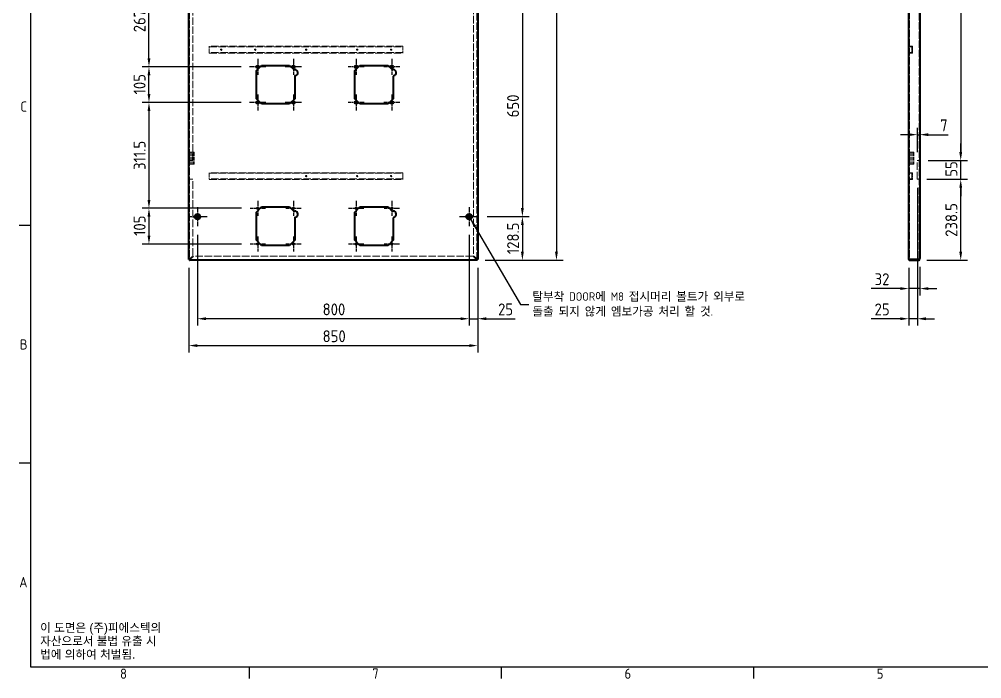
# Model space of a CAD drawing. Header units: millimetres. Extents: x 0 to 51860, y 0 to 5940.
# Drawn here: x 25674 to 28508, y 66 to 2007 of the extents above; entities that cross this region are included whole.
import ezdxf

# ---------------------------------------------------------------- set-up
doc = ezdxf.new("R2010")
doc.units = ezdxf.units.MM
doc.header["$LTSCALE"] = 10
doc.linetypes.add('CHAIN', pattern=[0.3543, 0.2362, -0.0295, 0.0591, -0.0295])
doc.linetypes.add('DASHED', pattern=[0.2067, 0.1654, -0.0413])
for name, color, linetype, lineweight in [('가려진 것(ISO)', 2, 'DASHED', 18), ('가시적인 것(ISO)', 3, 'Continuous', 40), ('경계(ISO)', 7, 'Continuous', 25), ('기호(ISO)', 5, 'Continuous', 25), ('중심 표식(ISO)', 1, 'Continuous', 25), ('치수(ISO)', 2, 'Continuous', 25)]:
    doc.layers.add(name, color=color, linetype=linetype, lineweight=lineweight)
doc.styles.add('문자 텍스트_PSTEK_POSCO', font='isocp.shx')
doc.styles.add('치수 텍스트_PSTEK_POSCO', font='isocp.shx')
doc.dimstyles.new('치수_PSTEK_POSCO', dxfattribs={"dimscale": 10, "dimtxt": 3.5, "dimasz": 2.5, "dimexe": 2, "dimexo": 2.5, "dimgap": 1, "dimtad": 1, "dimrnd": 1e-08, "dimdsep": 46, "dimtxsty": '치수 텍스트_PSTEK_POSCO', "dimcen": 0.09, "dimdle": 10, "dimclrd": 7, "dimclre": 7, "dimclrt": 2, "dimadec": 1, "dimazin": 2, "dimtfac": 1, "dimtmove": 0, "dimatfit": 3, "dimfxl": 0, "dimtolj": 1, "dimlwd": -1, "dimlwe": -1, "dimarcsym": 0})
doc.dimstyles.new('치수_PSTEK_POSCO$7', dxfattribs={"dimscale": 10, "dimtxt": 3.5, "dimasz": 2.5, "dimexe": 2, "dimexo": 2.5, "dimgap": 1, "dimtad": 1, "dimrnd": 1e-08, "dimdsep": 46, "dimtxsty": '치수 텍스트_PSTEK_POSCO', "dimcen": 0.09, "dimdle": 10, "dimclrd": 7, "dimclre": 7, "dimclrt": 2, "dimadec": 1, "dimazin": 2, "dimtfac": 1, "dimtmove": 0, "dimatfit": 3, "dimfxl": 0, "dimtolj": 1, "dimlwd": -1, "dimlwe": -1, "dimarcsym": 0})

# ---------------------------------------------------------------- blocks, each defined once
blk = doc.blocks.new('*D195')
at = {"layer": 'Defpoints', "color": 0}
for p in [(27021.3, 2844.3), (27021.3, 1297.3), (27255.6, 1297.3)]:
    blk.add_point(p, dxfattribs=at)
at = {"layer": '치수(ISO)', "color": 7}
for p, q in [((27046.3, 2844.3), (27275.6, 2844.3)), ((27255.6, 2819.3), (27255.6, 1322.3)), ((27046.3, 1297.3), (27275.6, 1297.3))]:
    blk.add_line(p, q, dxfattribs=at)
for points in [[(27251.5, 2819.3), (27259.8, 2819.3), (27255.6, 2844.3)], [(27251.5, 1322.3), (27259.8, 1322.3), (27255.6, 1297.3)]]:
    blk.add_solid(points, dxfattribs=at)
at = {"layer": '치수(ISO)', "color": 2, "insert": (27228.1, 2028.8), "char_height": 35, "attachment_point": 4, "rotation": 90, "style": '치수 텍스트_PSTEK_POSCO'}
blk.add_mtext('\\A1;1547', dxfattribs=at)
blk = doc.blocks.new('*D198')
at = {"layer": 'Defpoints', "color": 0}
for p in [(26056.2, 1866.8), (26352.5, 1866.8), (26352.5, 1761.8)]:
    blk.add_point(p, dxfattribs=at)
at = {"layer": '치수(ISO)', "color": 7}
for p, q in [((26327.5, 1866.8), (26036.2, 1866.8)), ((26056.2, 1786.8), (26056.2, 1841.8)), ((26327.5, 1761.8), (26036.2, 1761.8))]:
    blk.add_line(p, q, dxfattribs=at)
for points in [[(26052, 1841.8), (26060.4, 1841.8), (26056.2, 1866.8)], [(26052, 1786.8), (26060.4, 1786.8), (26056.2, 1761.8)]]:
    blk.add_solid(points, dxfattribs=at)
at = {"layer": '치수(ISO)', "color": 2, "insert": (26028.7, 1785.4), "char_height": 35, "attachment_point": 4, "rotation": 90, "style": '치수 텍스트_PSTEK_POSCO'}
blk.add_mtext('\\A1;105', dxfattribs=at)
blk = doc.blocks.new('*D203')
at = {"layer": 'Defpoints', "color": 0}
for p in [(26056.2, 2133.8), (26352.5, 2133.8), (26352.5, 1866.8)]:
    blk.add_point(p, dxfattribs=at)
at = {"layer": '치수(ISO)', "color": 7}
for p, q in [((26327.5, 2133.8), (26036.2, 2133.8)), ((26056.2, 1891.8), (26056.2, 2108.8)), ((26327.5, 1866.8), (26036.2, 1866.8))]:
    blk.add_line(p, q, dxfattribs=at)
for points in [[(26052, 2108.8), (26060.4, 2108.8), (26056.2, 2133.8)], [(26052, 1891.8), (26060.4, 1891.8), (26056.2, 1866.8)]]:
    blk.add_solid(points, dxfattribs=at)
at = {"layer": '치수(ISO)', "color": 2, "insert": (26028.7, 1968.4), "char_height": 35, "attachment_point": 4, "rotation": 90, "style": '치수 텍스트_PSTEK_POSCO'}
blk.add_mtext('\\A1;267', dxfattribs=at)
blk = doc.blocks.new('*D207')
at = {"layer": 'Defpoints', "color": 0}
for p in [(26173.8, 1299.8), (27023.8, 1299.8), (27023.8, 1046.3)]:
    blk.add_point(p, dxfattribs=at)
at = {"layer": '치수(ISO)', "color": 7}
for p, q in [((26173.8, 1274.8), (26173.8, 1026.3)), ((27023.8, 1274.8), (27023.8, 1026.3)), ((26198.8, 1046.3), (26998.8, 1046.3))]:
    blk.add_line(p, q, dxfattribs=at)
for points in [[(26198.8, 1050.5), (26198.8, 1042.1), (26173.8, 1046.3)], [(26998.8, 1050.5), (26998.8, 1042.1), (27023.8, 1046.3)]]:
    blk.add_solid(points, dxfattribs=at)
at = {"layer": '치수(ISO)', "color": 2, "insert": (26567.3, 1073.8), "char_height": 35, "attachment_point": 4, "style": '치수 텍스트_PSTEK_POSCO'}
blk.add_mtext('\\A1;850', dxfattribs=at)
blk = doc.blocks.new('*D211')
at = {"layer": 'Defpoints', "color": 0}
for p in [(28293, 1299.8), (28325, 1302.7), (28325, 1214.1)]:
    blk.add_point(p, dxfattribs=at)
at = {"layer": '치수(ISO)', "color": 7}
for p, q in [((28325, 1277.7), (28325, 1194.1)), ((28293, 1274.8), (28293, 1194.1)), ((28268, 1214.1), (28182.3, 1214.1)), ((28325, 1214.1), (28293, 1214.1)), ((28350, 1214.1), (28375, 1214.1))]:
    blk.add_line(p, q, dxfattribs=at)
for points in [[(28268, 1218.2), (28268, 1209.9), (28293, 1214.1)], [(28350, 1218.2), (28350, 1209.9), (28325, 1214.1)]]:
    blk.add_solid(points, dxfattribs=at)
at = {"layer": '치수(ISO)', "color": 2, "insert": (28192.3, 1241.6), "char_height": 35, "attachment_point": 4, "style": '치수 텍스트_PSTEK_POSCO'}
blk.add_mtext('\\A1;32', dxfattribs=at)
blk = doc.blocks.new('*D212')
at = {"layer": 'Defpoints', "color": 0}
for p in [(28318, 1535.8), (28293, 1299.8), (28318, 1125.3)]:
    blk.add_point(p, dxfattribs=at)
at = {"layer": '치수(ISO)', "color": 7}
for p, q in [((28318, 1510.8), (28318, 1105.3)), ((28293, 1274.8), (28293, 1105.3)), ((28268, 1125.3), (28182.1, 1125.3)), ((28318, 1125.3), (28293, 1125.3)), ((28343, 1125.3), (28368, 1125.3))]:
    blk.add_line(p, q, dxfattribs=at)
for points in [[(28268, 1129.5), (28268, 1121.1), (28293, 1125.3)], [(28343, 1129.5), (28343, 1121.1), (28318, 1125.3)]]:
    blk.add_solid(points, dxfattribs=at)
at = {"layer": '치수(ISO)', "color": 2, "insert": (28192.1, 1152.8), "char_height": 35, "attachment_point": 4, "style": '치수 텍스트_PSTEK_POSCO'}
blk.add_mtext('\\A1;25', dxfattribs=at)
blk = doc.blocks.new('*D213')
at = {"layer": 'Defpoints', "color": 0}
for p in [(28325, 1535.8), (28445.7, 1535.8), (28321, 1297.3)]:
    blk.add_point(p, dxfattribs=at)
at = {"layer": '치수(ISO)', "color": 7}
for p, q in [((28350, 1535.8), (28465.7, 1535.8)), ((28445.7, 1322.3), (28445.7, 1510.8)), ((28346, 1297.3), (28465.7, 1297.3))]:
    blk.add_line(p, q, dxfattribs=at)
for points in [[(28441.5, 1510.8), (28449.8, 1510.8), (28445.7, 1535.8)], [(28441.5, 1322.3), (28449.8, 1322.3), (28445.7, 1297.3)]]:
    blk.add_solid(points, dxfattribs=at)
at = {"layer": '치수(ISO)', "color": 2, "insert": (28418.1, 1366.3), "char_height": 35, "attachment_point": 4, "rotation": 90, "style": '치수 텍스트_PSTEK_POSCO'}
blk.add_mtext('\\A1;238.5', dxfattribs=at)
blk = doc.blocks.new('*D236')
at = {"layer": 'Defpoints', "color": 0}
for p in [(28325, 1590.8), (28445.7, 1590.8), (28321, 1535.8)]:
    blk.add_point(p, dxfattribs=at)
at = {"layer": '치수(ISO)', "color": 7}
for p, q in [((28445.7, 1615.8), (28445.7, 1640.8)), ((28350, 1590.8), (28465.7, 1590.8)), ((28445.7, 1535.8), (28445.7, 1590.8)), ((28346, 1535.8), (28465.7, 1535.8)), ((28445.7, 1510.8), (28445.7, 1485.8))]:
    blk.add_line(p, q, dxfattribs=at)
for points in [[(28441.5, 1615.8), (28449.8, 1615.8), (28445.7, 1590.8)], [(28441.5, 1510.8), (28449.8, 1510.8), (28445.7, 1535.8)]]:
    blk.add_solid(points, dxfattribs=at)
at = {"layer": '치수(ISO)', "color": 2, "insert": (28418.2, 1543.3), "char_height": 35, "attachment_point": 4, "rotation": 90, "style": '치수 텍스트_PSTEK_POSCO'}
blk.add_mtext('\\A1;55', dxfattribs=at)
blk = doc.blocks.new('*D241')
at = {"layer": 'Defpoints', "color": 0}
for p in [(26352.5, 1761.8), (26056.2, 1450.3), (26353.8, 1450.3)]:
    blk.add_point(p, dxfattribs=at)
at = {"layer": '치수(ISO)', "color": 7}
for p, q in [((26327.5, 1761.8), (26036.2, 1761.8)), ((26056.2, 1736.8), (26056.2, 1475.3)), ((26328.8, 1450.3), (26036.2, 1450.3))]:
    blk.add_line(p, q, dxfattribs=at)
for points in [[(26052, 1736.8), (26060.4, 1736.8), (26056.2, 1761.8)], [(26052, 1475.3), (26060.4, 1475.3), (26056.2, 1450.3)]]:
    blk.add_solid(points, dxfattribs=at)
at = {"layer": '치수(ISO)', "color": 2, "insert": (26028.7, 1563.3), "char_height": 35, "attachment_point": 4, "rotation": 90, "style": '치수 텍스트_PSTEK_POSCO'}
blk.add_mtext('\\A1;311.5', dxfattribs=at)
blk = doc.blocks.new('*D242')
at = {"layer": 'Defpoints', "color": 0}
for p in [(26353.8, 1450.3), (26056.2, 1345.3), (26353.8, 1345.3)]:
    blk.add_point(p, dxfattribs=at)
at = {"layer": '치수(ISO)', "color": 7}
for p, q in [((26328.8, 1450.3), (26036.2, 1450.3)), ((26056.2, 1425.3), (26056.2, 1370.3)), ((26328.8, 1345.3), (26036.2, 1345.3))]:
    blk.add_line(p, q, dxfattribs=at)
for points in [[(26052, 1425.3), (26060.4, 1425.3), (26056.2, 1450.3)], [(26052, 1370.3), (26060.4, 1370.3), (26056.2, 1345.3)]]:
    blk.add_solid(points, dxfattribs=at)
at = {"layer": '치수(ISO)', "color": 2, "insert": (26028.7, 1369), "char_height": 35, "attachment_point": 4, "rotation": 90, "style": '치수 텍스트_PSTEK_POSCO'}
blk.add_mtext('\\A1;105', dxfattribs=at)
blk = doc.blocks.new('*D246')
at = {"layer": 'Defpoints', "color": 0}
for p in [(27027, 2075.8), (27027, 1425.8), (27155.4, 1425.8)]:
    blk.add_point(p, dxfattribs=at)
at = {"layer": '치수(ISO)', "color": 7}
for p, q in [((27052, 2075.8), (27175.4, 2075.8)), ((27155.4, 2050.8), (27155.4, 1450.8)), ((27052, 1425.8), (27175.4, 1425.8))]:
    blk.add_line(p, q, dxfattribs=at)
for points in [[(27151.3, 2050.8), (27159.6, 2050.8), (27155.4, 2075.8)], [(27151.3, 1450.8), (27159.6, 1450.8), (27155.4, 1425.8)]]:
    blk.add_solid(points, dxfattribs=at)
at = {"layer": '치수(ISO)', "color": 2, "insert": (27127.9, 1718.2), "char_height": 35, "attachment_point": 4, "rotation": 90, "style": '치수 텍스트_PSTEK_POSCO'}
blk.add_mtext('\\A1;650', dxfattribs=at)
blk = doc.blocks.new('*D247')
at = {"layer": 'Defpoints', "color": 0}
for p in [(27027, 1425.8), (27021.3, 1297.3), (27155.4, 1297.3)]:
    blk.add_point(p, dxfattribs=at)
at = {"layer": '치수(ISO)', "color": 7}
for p, q in [((27052, 1425.8), (27175.4, 1425.8)), ((27155.4, 1400.8), (27155.4, 1322.3)), ((27046.3, 1297.3), (27175.4, 1297.3))]:
    blk.add_line(p, q, dxfattribs=at)
for points in [[(27151.3, 1400.8), (27159.6, 1400.8), (27155.4, 1425.8)], [(27151.3, 1322.3), (27159.6, 1322.3), (27155.4, 1297.3)]]:
    blk.add_solid(points, dxfattribs=at)
at = {"layer": '치수(ISO)', "color": 2, "insert": (27127.9, 1315.3), "char_height": 35, "attachment_point": 4, "rotation": 90, "style": '치수 텍스트_PSTEK_POSCO'}
blk.add_mtext('\\A1;128.5', dxfattribs=at)
blk = doc.blocks.new('*D248')
at = {"layer": 'Defpoints', "color": 0}
for p in [(26198.8, 1397.5), (26998.8, 1397.5), (26198.8, 1125.4)]:
    blk.add_point(p, dxfattribs=at)
at = {"layer": '치수(ISO)', "color": 7}
for p, q in [((26198.8, 1372.5), (26198.8, 1105.4)), ((26998.8, 1372.5), (26998.8, 1105.4)), ((26973.8, 1125.4), (26223.8, 1125.4))]:
    blk.add_line(p, q, dxfattribs=at)
for points in [[(26223.8, 1129.5), (26223.8, 1121.2), (26198.8, 1125.4)], [(26973.8, 1129.5), (26973.8, 1121.2), (26998.8, 1125.4)]]:
    blk.add_solid(points, dxfattribs=at)
at = {"layer": '치수(ISO)', "color": 2, "insert": (26567.3, 1152.9), "char_height": 35, "attachment_point": 4, "style": '치수 텍스트_PSTEK_POSCO'}
blk.add_mtext('\\A1;800', dxfattribs=at)
blk = doc.blocks.new('*D249')
at = {"layer": 'Defpoints', "color": 0}
for p in [(26998.8, 1397.5), (27023.8, 1299.8), (26998.8, 1125.4)]:
    blk.add_point(p, dxfattribs=at)
at = {"layer": '치수(ISO)', "color": 7}
for p, q in [((26998.8, 1372.5), (26998.8, 1105.4)), ((27023.8, 1274.8), (27023.8, 1105.4)), ((26973.8, 1125.4), (26948.8, 1125.4)), ((26998.8, 1125.4), (27023.8, 1125.4)), ((27048.8, 1125.4), (27134.6, 1125.4))]:
    blk.add_line(p, q, dxfattribs=at)
for points in [[(26973.8, 1129.5), (26973.8, 1121.2), (26998.8, 1125.4)], [(27048.8, 1129.5), (27048.8, 1121.2), (27023.8, 1125.4)]]:
    blk.add_solid(points, dxfattribs=at)
at = {"layer": '치수(ISO)', "color": 2, "insert": (27083.8, 1152.9), "char_height": 35, "attachment_point": 4, "style": '치수 텍스트_PSTEK_POSCO'}
blk.add_mtext('\\A1;25', dxfattribs=at)
blk = doc.blocks.new('*D251')
at = {"layer": 'Defpoints', "color": 0}
for p in [(28325, 2550.8), (28325, 1590.8), (28445.7, 1590.8)]:
    blk.add_point(p, dxfattribs=at)
at = {"layer": '치수(ISO)', "color": 7}
for p, q in [((28350, 2550.8), (28465.7, 2550.8)), ((28445.7, 2525.8), (28445.7, 1615.8)), ((28350, 1590.8), (28465.7, 1590.8))]:
    blk.add_line(p, q, dxfattribs=at)
for points in [[(28441.5, 2525.8), (28449.8, 2525.8), (28445.7, 2550.8)], [(28441.5, 1615.8), (28449.8, 1615.8), (28445.7, 1590.8)]]:
    blk.add_solid(points, dxfattribs=at)
at = {"layer": '치수(ISO)', "color": 2, "insert": (28418.2, 2038.5), "char_height": 35, "attachment_point": 4, "rotation": 90, "style": '치수 텍스트_PSTEK_POSCO'}
blk.add_mtext('\\A1;960', dxfattribs=at)
blk = doc.blocks.new('*D252')
at = {"layer": 'Defpoints', "color": 0}
for p in [(28325, 1667.1), (28325, 1667.1), (28318, 1590.8)]:
    blk.add_point(p, dxfattribs=at)
at = {"layer": '치수(ISO)', "color": 7}
for p, q in [((28318, 1615.8), (28318, 1687.1)), ((28293, 1667.1), (28268, 1667.1)), ((28318, 1667.1), (28325, 1667.1)), ((28350, 1667.1), (28409, 1667.1))]:
    blk.add_line(p, q, dxfattribs=at)
for points in [[(28293, 1671.3), (28293, 1663), (28318, 1667.1)], [(28350, 1671.3), (28350, 1663), (28325, 1667.1)]]:
    blk.add_solid(points, dxfattribs=at)
at = {"layer": '치수(ISO)', "color": 2, "insert": (28385, 1694.6), "char_height": 35, "attachment_point": 4, "style": '치수 텍스트_PSTEK_POSCO'}
blk.add_mtext('\\A1;7', dxfattribs=at)

msp = doc.modelspace()

# ---------------------------------------------------------------- linework, layer by layer
at = {"layer": '가려진 것(ISO)', "ltscale": 13.087873}
for p, q in [((26175.7882, 2841.7516), (26175.7882, 1299.7516)), ((27021.7882, 1299.7516), (27021.7882, 2841.7516)), ((28294.9507, 2841.7516), (28294.9507, 1299.7516))]:
    msp.add_line(p, q, dxfattribs=at)
at = {"layer": '가려진 것(ISO)', "ltscale": 13.038403}
msp.add_line((28322.9507, 1302.6658), (28322.9507, 2838.8374), dxfattribs=at)
at = {"layer": '가려진 것(ISO)', "ltscale": 13.133005}
msp.add_line((27011.7882, 2830.8374), (27011.7882, 1310.6658), dxfattribs=at)
at = {"layer": '가려진 것(ISO)', "ltscale": 12.901145}
msp.add_line((26185.7882, 1590.7516), (26185.7882, 2550.7516), dxfattribs=at)
at = {"layer": '가려진 것(ISO)', "ltscale": 13.131522}
for p, q in [((26803.7882, 1927.2516), (26233.7882, 1927.2516)), ((26233.7882, 1925.6516), (26803.7882, 1925.6516)), ((26803.7882, 1908.8516), (26233.7882, 1908.8516)), ((26233.7882, 1907.2516), (26803.7882, 1907.2516)), ((26803.7882, 1555.2516), (26233.7882, 1555.2516)), ((26233.7882, 1553.6516), (26803.7882, 1553.6516)), ((26803.7882, 1536.8516), (26233.7882, 1536.8516)), ((26233.7882, 1535.2516), (26803.7882, 1535.2516))]:
    msp.add_line(p, q, dxfattribs=at)
at = {"layer": '가려진 것(ISO)', "ltscale": 0.304651}
for p, q in [((26233.7882, 1927.2516), (26233.7882, 1925.6516)), ((26803.7882, 1925.6516), (26803.7882, 1927.2516)), ((26233.7882, 1908.8516), (26233.7882, 1907.2516)), ((26803.7882, 1907.2516), (26803.7882, 1908.8516)), ((28303.5507, 1919.2516), (28301.9507, 1919.2516)), ((28301.9507, 1918.8726), (28303.5507, 1918.8726)), ((28301.9507, 1915.6306), (28303.5507, 1915.6306)), ((28301.9507, 1915.2516), (28303.5507, 1915.2516)), ((26233.7882, 1555.2516), (26233.7882, 1553.6516)), ((26233.7882, 1536.8516), (26233.7882, 1535.2516)), ((26803.7882, 1553.6516), (26803.7882, 1555.2516)), ((26803.7882, 1535.2516), (26803.7882, 1536.8516)), ((28303.5507, 1547.2516), (28301.9507, 1547.2516)), ((28301.9507, 1546.8726), (28303.5507, 1546.8726)), ((28301.9507, 1543.6306), (28303.5507, 1543.6306)), ((28301.9507, 1543.2516), (28303.5507, 1543.2516))]:
    msp.add_line(p, q, dxfattribs=at)
at = {"layer": '가려진 것(ISO)', "ltscale": 1.637939}
for p, q in [((28294.9507, 1927.2516), (28303.5507, 1927.2516)), ((28294.9507, 1907.2516), (28303.5507, 1907.2516)), ((28294.9507, 1555.2516), (28303.5507, 1555.2516)), ((28294.9507, 1535.2516), (28303.5507, 1535.2516))]:
    msp.add_line(p, q, dxfattribs=at)
at = {"layer": '가려진 것(ISO)', "ltscale": 3.809293}
for p, q in [((28303.5507, 1927.2516), (28303.5507, 1907.2516)), ((28303.5507, 1555.2516), (28303.5507, 1535.2516))]:
    msp.add_line(p, q, dxfattribs=at)
at = {"layer": '가려진 것(ISO)', "ltscale": 3.19979}
for p, q in [((26233.7882, 1925.6516), (26233.7882, 1908.8516)), ((26803.7882, 1908.8516), (26803.7882, 1925.6516)), ((28301.9507, 1908.8516), (28301.9507, 1925.6516)), ((26233.7882, 1553.6516), (26233.7882, 1536.8516)), ((26803.7882, 1536.8516), (26803.7882, 1553.6516)), ((28301.9507, 1536.8516), (28301.9507, 1553.6516))]:
    msp.add_line(p, q, dxfattribs=at)
at = {"layer": '가려진 것(ISO)', "ltscale": 1.333188}
for p, q in [((28294.9507, 1925.6516), (28301.9507, 1925.6516)), ((28294.9507, 1908.8516), (28301.9507, 1908.8516)), ((28294.9507, 1553.6516), (28301.9507, 1553.6516)), ((28294.9507, 1536.8516), (28301.9507, 1536.8516))]:
    msp.add_line(p, q, dxfattribs=at)
at = {"layer": '가려진 것(ISO)', "ltscale": 0.380839}
for p, q in [((28292.9507, 1870.7516), (28294.9507, 1870.7516)), ((28292.9507, 1870.5016), (28294.9507, 1870.5016)), ((28292.9507, 1863.0016), (28294.9507, 1863.0016)), ((28292.9507, 1858.7516), (28294.9507, 1858.7516)), ((28292.9507, 1855.7516), (28294.9507, 1855.7516)), ((28292.9507, 1772.7516), (28294.9507, 1772.7516)), ((28292.9507, 1765.5016), (28294.9507, 1765.5016)), ((28292.9507, 1758.0016), (28294.9507, 1758.0016)), ((28292.9507, 1757.7516), (28294.9507, 1757.7516)), ((26175.7882, 1590.7516), (26173.7882, 1590.7516)), ((28322.9507, 1590.7516), (28324.9507, 1590.7516)), ((26173.7882, 1535.7516), (26175.7882, 1535.7516)), ((28324.9507, 1535.7516), (28322.9507, 1535.7516)), ((28292.9507, 1454.2516), (28294.9507, 1454.2516)), ((28292.9507, 1452.7516), (28294.9507, 1452.7516)), ((28292.9507, 1447.7516), (28294.9507, 1447.7516)), ((28292.9507, 1442.2516), (28294.9507, 1442.2516)), ((28292.9507, 1439.2516), (28294.9507, 1439.2516)), ((28292.9507, 1356.2516), (28294.9507, 1356.2516)), ((28292.9507, 1347.7516), (28294.9507, 1347.7516)), ((28292.9507, 1342.7516), (28294.9507, 1342.7516)), ((28292.9507, 1341.2516), (28294.9507, 1341.2516)), ((28322.9507, 1310.6658), (28324.9507, 1310.6658)), ((28322.9507, 1309.2516), (28324.9507, 1309.2516)), ((28322.9507, 1301.2516), (28322.9507, 1302.6658))]:
    msp.add_line(p, q, dxfattribs=at)
at = {"layer": '가려진 것(ISO)', "ltscale": 1.944629}
for p, q in [((26175.7882, 1615.7516), (26182.2882, 1615.7516)), ((26182.2882, 1615.7516), (26188.7882, 1615.7516)), ((26175.7882, 1580.7516), (26182.2882, 1580.7516)), ((26182.2882, 1580.7516), (26188.7882, 1580.7516))]:
    msp.add_line(p, q, dxfattribs=at)
at = {"layer": '가려진 것(ISO)', "ltscale": 6.666338}
for p, q in [((26177.7882, 1615.7516), (26177.7882, 1580.7516)), ((26182.2882, 1615.7516), (26182.2882, 1580.7516)), ((26186.7882, 1615.7516), (26186.7882, 1580.7516)), ((26188.7882, 1615.7516), (26188.7882, 1580.7516)), ((28296.9507, 1615.7516), (28296.9507, 1580.7516)), ((28301.4507, 1615.7516), (28301.4507, 1580.7516)), ((28305.9507, 1615.7516), (28305.9507, 1580.7516)), ((28307.9507, 1615.7516), (28307.9507, 1580.7516))]:
    msp.add_line(p, q, dxfattribs=at)
at = {"layer": '가려진 것(ISO)', "ltscale": 3.889358}
for p, q in [((28294.9507, 1615.7516), (28307.9507, 1615.7516)), ((28294.9507, 1580.7516), (28307.9507, 1580.7516))]:
    msp.add_line(p, q, dxfattribs=at)
at = {"layer": '가려진 것(ISO)', "ltscale": 0.598278}
for p, q in [((26175.7882, 1590.7516), (26177.7882, 1590.7516)), ((28320.9507, 1590.7516), (28322.9507, 1590.7516)), ((26177.7882, 1535.7516), (26175.7882, 1535.7516)), ((28322.9507, 1535.7516), (28320.9507, 1535.7516))]:
    msp.add_line(p, q, dxfattribs=at)
at = {"layer": '가려진 것(ISO)', "ltscale": 1.523657}
for p, q in [((26177.7882, 1590.7516), (26185.7882, 1590.7516)), ((26185.7882, 1535.7516), (26177.7882, 1535.7516))]:
    msp.add_line(p, q, dxfattribs=at)
at = {"layer": '가려진 것(ISO)', "ltscale": 13.304306}
msp.add_line((28317.9507, 1535.7516), (28317.9507, 1590.7516), dxfattribs=at)
at = {"layer": '가려진 것(ISO)', "ltscale": 0.571309}
for p, q in [((28317.9507, 1590.7516), (28320.9507, 1590.7516)), ((28320.9507, 1535.7516), (28317.9507, 1535.7516))]:
    msp.add_line(p, q, dxfattribs=at)
at = {"layer": '가려진 것(ISO)', "ltscale": 13.611864}
msp.add_line((26185.7882, 1310.6658), (26185.7882, 1535.7516), dxfattribs=at)
at = {"layer": '가려진 것(ISO)', "ltscale": 0.53863}
for p, q in [((28294.9507, 1432.0016), (28292.9507, 1434.0016)), ((28294.9507, 1419.5016), (28292.9507, 1417.5016))]:
    msp.add_line(p, q, dxfattribs=at)
at = {"layer": '가려진 것(ISO)', "ltscale": 2.154818}
for p, q in [((26177.7882, 1302.6658), (26185.7882, 1310.6658)), ((26179.2024, 1301.2516), (26187.2024, 1309.2516)), ((27018.3739, 1301.2516), (27010.3739, 1309.2516)), ((27019.7882, 1302.6658), (27011.7882, 1310.6658))]:
    msp.add_line(p, q, dxfattribs=at)
at = {"layer": '가려진 것(ISO)', "ltscale": 13.274819}
msp.add_line((27010.3739, 1309.2516), (26187.2024, 1309.2516), dxfattribs=at)
at = {"layer": '가려진 것(ISO)', "ltscale": 13.187259}
msp.add_line((26176.2882, 1299.2516), (27021.2882, 1299.2516), dxfattribs=at)
at = {"layer": '가려진 것(ISO)', "ltscale": 0.024383}
for p, q in [((28322.9507, 1302.6658), (28323.0793, 1302.6658)), ((28322.9507, 1301.2516), (28323.0793, 1301.2516))]:
    msp.add_line(p, q, dxfattribs=at)
at = {"layer": '가려진 것(ISO)', "ltscale": 0.356356}
msp.add_line((28323.0793, 1302.6658), (28324.9507, 1302.6658), dxfattribs=at)
at = {"layer": '가려진 것(ISO)', "ltscale": 0.194292}
msp.add_line((28323.0793, 1301.2516), (28324.0999, 1301.2516), dxfattribs=at)
at = {"layer": '가려진 것(ISO)', "ltscale": 1.939842}
for centre in [(26268.7882, 1917.2516), (26368.7882, 1917.2516), (26518.7882, 1917.2516), (26668.7882, 1917.2516), (26768.7882, 1917.2516), (26518.7882, 1545.2516), (26668.7882, 1545.2516), (26768.7882, 1545.2516)]:
    msp.add_circle(centre, 1.621, dxfattribs=at)
at = {"layer": '가려진 것(ISO)', "ltscale": 1.795034}
for centre in [(26268.7882, 1917.2516), (26368.7882, 1917.2516), (26518.7882, 1917.2516), (26668.7882, 1917.2516), (26768.7882, 1917.2516), (26518.7882, 1545.2516), (26668.7882, 1545.2516), (26768.7882, 1545.2516)]:
    msp.add_arc(centre, 2, 280, 190, dxfattribs=at)
at = {"layer": '가려진 것(ISO)', "ltscale": 1.354637}
for points in [[(26173.7882, 1299.3223), (26173.7882, 1300.0248), (26174.49, 1300.7273), (26175.5938, 1301.4298), (26176.2411, 1301.8418), (26177.0139, 1302.2538), (26177.7882, 1302.6658)], [(26179.2024, 1301.2516), (26178.4999, 1299.9314), (26177.7974, 1298.6314), (26177.0949, 1297.9072), (26176.6829, 1297.4825), (26176.2709, 1297.2516), (26175.8589, 1297.2516)], [(27021.7175, 1297.2516), (27021.015, 1297.2516), (27020.3125, 1297.9534), (27019.61, 1299.0572), (27019.198, 1299.7045), (27018.786, 1300.4773), (27018.3739, 1301.2516)], [(27019.7882, 1302.6658), (27021.1083, 1301.9633), (27022.4083, 1301.2608), (27023.1325, 1300.5583), (27023.5573, 1300.1463), (27023.7882, 1299.7343), (27023.7882, 1299.3223)]]:
    msp.add_open_spline(points, degree=3, knots=[0, 0, 0, 0, 0.990116063, 0.990116063, 0.990116063, 1.570796327, 1.570796327, 1.570796327, 1.570796327], dxfattribs=at)
at = {"layer": '가려진 것(ISO)', "ltscale": 0.760927}
for points in [[(26175.8314, 1299.7516), (26175.9687, 1300.4439), (26176.4208, 1301.1362), (26177.0216, 1301.8285), (26177.2638, 1302.1076), (26177.5259, 1302.3867), (26177.7882, 1302.6658)], [(26176.2882, 1299.2949), (26176.9805, 1299.4321), (26177.6728, 1299.8842), (26178.3651, 1300.485), (26178.6442, 1300.7272), (26178.9233, 1300.9894), (26179.2024, 1301.2516)], [(27021.2882, 1299.2949), (27020.5958, 1299.4321), (27019.9035, 1299.8842), (27019.2112, 1300.485), (27018.9321, 1300.7272), (27018.653, 1300.9894), (27018.3739, 1301.2516)], [(27021.7449, 1299.7516), (27021.6076, 1300.4439), (27021.1556, 1301.1362), (27020.5547, 1301.8285), (27020.3125, 1302.1076), (27020.0504, 1302.3867), (27019.7882, 1302.6658)]]:
    msp.add_open_spline(points, degree=3, knots=[0.201682521, 0.201682521, 0.201682521, 0.201682521, 1.177453067, 1.177453067, 1.177453067, 1.570796327, 1.570796327, 1.570796327, 1.570796327], dxfattribs=at)
at = {"layer": '가려진 것(ISO)', "ltscale": 0.872975}
msp.add_open_spline([(28320.9507, 1299.3223), (28321.7357, 1300.1577), (28322.4971, 1300.9931), (28322.798, 1301.8285), (28322.8985, 1302.1076), (28322.9507, 1302.3867), (28322.9507, 1302.6658)], degree=3, knots=[0, 0, 0, 0, 1.177453067, 1.177453067, 1.177453067, 1.570796327, 1.570796327, 1.570796327, 1.570796327], dxfattribs=at)
at = {"layer": '가려진 것(ISO)', "ltscale": 0.279657}
msp.add_open_spline([(28322.7023, 1300.2883), (28322.738, 1300.3519), (28322.77, 1300.4175), (28322.798, 1300.485), (28322.8985, 1300.7272), (28322.9507, 1300.9894), (28322.9507, 1301.2516)], degree=3, knots=[1.0678056692, 1.0678056692, 1.0678056692, 1.0678056692, 1.1774530672, 1.1774530672, 1.1774530672, 1.5707963268, 1.5707963268, 1.5707963268, 1.5707963268], dxfattribs=at)
at = {"layer": '가시적인 것(ISO)'}
for p, q in [((26173.7882, 1299.7516), (26173.7882, 2841.7516)), ((27023.7882, 2841.7516), (27023.7882, 1299.7516)), ((28292.9507, 1299.7516), (28292.9507, 2841.7516)), ((28324.9507, 2838.8374), (28324.9507, 1302.6658)), ((26372.2882, 1855.7516), (26387.2882, 1870.7516)), ((26387.2882, 1870.7516), (26470.2882, 1870.7516)), ((26470.2882, 1870.7516), (26482.2882, 1858.7516)), ((26662.2882, 1855.7516), (26677.2882, 1870.7516)), ((26677.2882, 1870.7516), (26760.2882, 1870.7516)), ((26760.2882, 1870.7516), (26772.2882, 1858.7516)), ((26372.2882, 1772.7516), (26372.2882, 1855.7516)), ((26482.2882, 1858.7516), (26485.2882, 1858.7516)), ((26662.2882, 1772.7516), (26662.2882, 1855.7516)), ((26772.2882, 1858.7516), (26775.2882, 1858.7516)), ((26485.2882, 1838.9349), (26485.2882, 1772.7516)), ((26775.2882, 1838.9349), (26775.2882, 1772.7516)), ((26387.2882, 1757.7516), (26372.2882, 1772.7516)), ((26470.2882, 1757.7516), (26387.2882, 1757.7516)), ((26485.2882, 1772.7516), (26470.2882, 1757.7516)), ((26677.2882, 1757.7516), (26662.2882, 1772.7516)), ((26760.2882, 1757.7516), (26677.2882, 1757.7516)), ((26775.2882, 1772.7516), (26760.2882, 1757.7516)), ((26372.2882, 1439.2516), (26387.2882, 1454.2516)), ((26387.2882, 1454.2516), (26470.2882, 1454.2516)), ((26470.2882, 1454.2516), (26482.2882, 1442.2516)), ((26662.2882, 1439.2516), (26677.2882, 1454.2516)), ((26677.2882, 1454.2516), (26760.2882, 1454.2516)), ((26760.2882, 1454.2516), (26772.2882, 1442.2516)), ((26372.2882, 1356.2516), (26372.2882, 1439.2516)), ((26482.2882, 1442.2516), (26485.2882, 1442.2516)), ((26485.2882, 1422.4349), (26485.2882, 1356.2516)), ((26662.2882, 1356.2516), (26662.2882, 1439.2516)), ((26772.2882, 1442.2516), (26775.2882, 1442.2516)), ((26775.2882, 1422.4349), (26775.2882, 1356.2516)), ((26387.2882, 1341.2516), (26372.2882, 1356.2516)), ((26470.2882, 1341.2516), (26387.2882, 1341.2516)), ((26485.2882, 1356.2516), (26470.2882, 1341.2516)), ((26677.2882, 1341.2516), (26662.2882, 1356.2516)), ((26760.2882, 1341.2516), (26677.2882, 1341.2516)), ((26775.2882, 1356.2516), (26760.2882, 1341.2516)), ((26173.7882, 1299.7516), (26173.7882, 1299.3223)), ((26173.7882, 1299.7516), (26176.2882, 1299.7516)), ((26175.7882, 1299.3223), (26173.7882, 1299.3223)), ((26175.7882, 1299.7516), (26175.7882, 1299.3223)), ((26176.2882, 1299.2516), (26175.8589, 1299.2516)), ((26175.8589, 1299.2516), (26175.8589, 1297.2516)), ((26175.8589, 1297.2516), (26176.2882, 1297.2516)), ((26176.2882, 1299.7516), (26176.2882, 1297.2516)), ((27021.2882, 1297.2516), (26176.2882, 1297.2516)), ((27021.2882, 1299.7516), (27023.7882, 1299.7516)), ((27021.2882, 1297.2516), (27021.2882, 1299.7516)), ((27021.2882, 1299.2516), (27021.7175, 1299.2516)), ((27021.2882, 1297.2516), (27021.7175, 1297.2516)), ((27021.7175, 1299.2516), (27021.7175, 1297.2516)), ((27021.7882, 1299.7516), (27021.7882, 1299.3223)), ((27021.7882, 1299.3223), (27023.7882, 1299.3223)), ((27023.7882, 1299.3223), (27023.7882, 1299.7516)), ((28292.9507, 1299.7516), (28295.4507, 1299.7516)), ((28295.4507, 1299.3223), (28295.4507, 1299.7516)), ((28320.9507, 1299.3223), (28295.4507, 1299.3223)), ((28295.4507, 1299.2516), (28320.9507, 1299.2516)), ((28295.4507, 1299.2516), (28295.4507, 1297.2516)), ((28295.4507, 1297.2516), (28320.9507, 1297.2516)), ((28320.9507, 1297.2516), (28320.9507, 1299.2516)), ((28324.0999, 1301.2516), (28324.9507, 1301.2516)), ((28324.9507, 1301.2516), (28324.9507, 1302.6658))]:
    msp.add_line(p, q, dxfattribs=at)
for centre, radius in [((26376.2882, 1866.7516), 3.75), ((26481.2882, 1866.7516), 3.75), ((26666.2882, 1866.7516), 3.75), ((26771.2882, 1866.7516), 3.75), ((26376.2882, 1761.7516), 3.75), ((26481.2882, 1761.7516), 3.75), ((26666.2882, 1761.7516), 3.75), ((26771.2882, 1761.7516), 3.75), ((26376.2882, 1450.2516), 2.5), ((26481.2882, 1450.2516), 2.5), ((26666.2882, 1450.2516), 2.5), ((26771.2882, 1450.2516), 2.5), ((26198.7882, 1425.7516), 8.25), ((26198.7882, 1425.7516), 6.25), ((26998.7882, 1425.7516), 8.25), ((26998.7882, 1425.7516), 6.25), ((26376.2882, 1345.2516), 2.5), ((26481.2882, 1345.2516), 2.5), ((26666.2882, 1345.2516), 2.5), ((26771.2882, 1345.2516), 2.5)]:
    msp.add_circle(centre, radius, dxfattribs=at)
for centre, radius, start, end in [((26485.2882, 1849.7516), 9, 280.4756817, 90), ((26775.2882, 1849.7516), 9, 280.4756817, 90), ((26487.2882, 1838.9349), 2, 100.4756817, 180), ((26777.2882, 1838.9349), 2, 100.4756817, 180), ((26485.2882, 1433.2516), 9, 280.4756817, 90), ((26487.2882, 1422.4349), 2, 100.4756817, 180), ((26775.2882, 1433.2516), 9, 280.4756817, 90), ((26777.2882, 1422.4349), 2, 100.4756817, 180), ((28295.4507, 1299.7516), 2.5, 180, 270), ((28295.4507, 1299.7516), 0.5, 180, 270)]:
    msp.add_arc(centre, radius, start, end, dxfattribs=at)
for points in [[(26175.7882, 1299.3223), (26175.7882, 1299.4654), (26175.8031, 1299.6085), (26175.8314, 1299.7516)], [(26175.8589, 1299.2516), (26176.002, 1299.2516), (26176.1451, 1299.2665), (26176.2882, 1299.2949)], [(27021.7175, 1299.2516), (27021.5744, 1299.2516), (27021.4313, 1299.2665), (27021.2882, 1299.2949)], [(27021.7882, 1299.3223), (27021.7882, 1299.4654), (27021.7732, 1299.6085), (27021.7449, 1299.7516)], [(28320.9507, 1299.2516), (28321.6626, 1299.2516), (28322.3551, 1299.6697), (28322.7023, 1300.2883)]]:
    msp.add_open_spline(points, degree=3, dxfattribs=at)
for points in [[(28324.9507, 1302.6658), (28324.9507, 1301.9633), (28324.2489, 1301.2608), (28323.1451, 1300.5583), (28322.4978, 1300.1463), (28321.725, 1299.7343), (28320.9507, 1299.3223)], [(28320.9507, 1297.2516), (28322.2709, 1297.2516), (28323.5708, 1297.9534), (28324.2951, 1299.0572), (28324.7198, 1299.7045), (28324.9507, 1300.4773), (28324.9507, 1301.2516)]]:
    msp.add_open_spline(points, degree=3, knots=[0, 0, 0, 0, 0.990116063, 0.990116063, 0.990116063, 1.570796327, 1.570796327, 1.570796327, 1.570796327], dxfattribs=at)
at = {"layer": '경계(ISO)'}
for p, q in [((25708.3637, 1400), (25674.3637, 1400)), ((25708.3637, 700), (25674.3637, 700)), ((26350.8637, 100), (26350.8637, 66)), ((27093.3637, 100), (27093.3637, 66)), ((27835.8637, 100), (27835.8637, 66))]:
    msp.add_line(p, q, dxfattribs=at)
at = {"layer": '경계(ISO)', "flags": 128}
msp.add_lwpolyline([(25708.3637, 100), (25708.3637, 4100), (31448.3639, 4100), (31448.3639, 100), (25708.3637, 100)], dxfattribs=at)
at = {"layer": '중심 표식(ISO)', "linetype": 'CHAIN', "ltscale": 5.278135}
for p, q in [((26376.2882, 1890.5016), (26376.2882, 1843.0016)), ((26481.2882, 1890.5016), (26481.2882, 1843.0016)), ((26666.2882, 1890.5016), (26666.2882, 1843.0016)), ((26771.2882, 1890.5016), (26771.2882, 1843.0016)), ((26400.0382, 1866.7516), (26352.5382, 1866.7516)), ((26505.0382, 1866.7516), (26457.5382, 1866.7516)), ((26690.0382, 1866.7516), (26642.5382, 1866.7516)), ((26795.0382, 1866.7516), (26747.5382, 1866.7516)), ((26376.2882, 1785.5016), (26376.2882, 1738.0016)), ((26481.2882, 1785.5016), (26481.2882, 1738.0016)), ((26666.2882, 1785.5016), (26666.2882, 1738.0016)), ((26771.2882, 1785.5016), (26771.2882, 1738.0016)), ((26400.0382, 1761.7516), (26352.5382, 1761.7516)), ((26505.0382, 1761.7516), (26457.5382, 1761.7516)), ((26690.0382, 1761.7516), (26642.5382, 1761.7516)), ((26795.0382, 1761.7516), (26747.5382, 1761.7516))]:
    msp.add_line(p, q, dxfattribs=at)
at = {"layer": '중심 표식(ISO)', "linetype": 'CHAIN', "ltscale": 6.278222}
for p, q in [((26198.7882, 1454.0016), (26198.7882, 1397.5016)), ((26998.7882, 1454.0016), (26998.7882, 1397.5016)), ((26227.0382, 1425.7516), (26170.5382, 1425.7516)), ((27027.0382, 1425.7516), (26970.5382, 1425.7516))]:
    msp.add_line(p, q, dxfattribs=at)
at = {"layer": '중심 표식(ISO)', "linetype": 'CHAIN', "ltscale": 5.000333}
for p, q in [((26398.7882, 1450.2516), (26353.7882, 1450.2516)), ((26376.2882, 1472.7516), (26376.2882, 1427.7516)), ((26503.7882, 1450.2516), (26458.7882, 1450.2516)), ((26481.2882, 1472.7516), (26481.2882, 1427.7516)), ((26688.7882, 1450.2516), (26643.7882, 1450.2516)), ((26666.2882, 1472.7516), (26666.2882, 1427.7516)), ((26793.7882, 1450.2516), (26748.7882, 1450.2516)), ((26771.2882, 1472.7516), (26771.2882, 1427.7516)), ((26376.2882, 1367.7516), (26376.2882, 1322.7516)), ((26481.2882, 1367.7516), (26481.2882, 1322.7516)), ((26666.2882, 1367.7516), (26666.2882, 1322.7516)), ((26771.2882, 1367.7516), (26771.2882, 1322.7516)), ((26398.7882, 1345.2516), (26353.7882, 1345.2516)), ((26503.7882, 1345.2516), (26458.7882, 1345.2516)), ((26688.7882, 1345.2516), (26643.7882, 1345.2516)), ((26793.7882, 1345.2516), (26748.7882, 1345.2516))]:
    msp.add_line(p, q, dxfattribs=at)

# ---------------------------------------------------------------- texts
at = {"layer": '경계(ISO)', "color": 2, "char_height": 30, "attachment_point": 7, "style": '문자 텍스트_PSTEK_POSCO'}
for s, insert in [('C', (25677.6891, 1734.7139)), ('B', (25676.0264, 1034.7139)), ('A', (25674.3637, 334.9285)), ('8', (25971.0591, 65.7139)), ('7', (26713.5591, 65.9285)), ('6', (27456.0591, 65.7139)), ('5', (28198.5591, 65.7139))]:
    msp.add_mtext(s, dxfattribs=dict(at, insert=insert))
at = {"layer": '기호(ISO)', "color": 2, "char_height": 25, "attachment_point": 4}
for s, insert, width, line_spacing_factor, style in [('{탈부착 DOOR에 M8 접시머리 볼트가 외부로 \\P돌출 되지 않게 엠보가공 처리 할 것.}', (27184.7439, 1167.486), 747.688925, 1.05, '치수 텍스트_PSTEK_POSCO'), ('{\\fArial|b0|i0;\\H25.0000;이 도면은 (주)피에스텍의\\P자산으로서 불법 유출 시 \\P법에 의하여 처벌됨.}', (25735.9145, 175.1464), 393.061037, 0.944221, '문자 텍스트_PSTEK_POSCO')]:
    msp.add_mtext(s, dxfattribs=dict(at, insert=insert, width=width, line_spacing_factor=line_spacing_factor, style=style))

# ---------------------------------------------------------------- dimensions: what is measured, and where the dimension line sits
at = {"layer": '치수(ISO)', "color": 7}
for base, p1, p2, angle, override, picture, middle in [((27255.6447, 1297.2516), (27021.2882, 2844.2516), (27021.2882, 1297.2516), 270, {"dimdec": 2, "dimtp": 0, "dimtm": 0, "dimtdec": 2, "dimtofl": 0, "dimatfit": 1}, '*D195', (27255.6447, 2070.7516)), ((28445.6507, 1590.7516), (28324.9507, 2550.7516), (28324.9507, 1590.7516), 270, {"dimdec": 2, "dimtp": 0, "dimtm": 0, "dimtdec": 2, "dimtofl": 0, "dimatfit": 1}, '*D251', (28445.6507, 2070.7516)), ((26056.1861, 2133.7516), (26352.5382, 1866.7516), (26352.5382, 2133.7516), 90, {"dimdec": 2, "dimtp": 0, "dimtm": 0, "dimtdec": 2, "dimtofl": 0, "dimatfit": 1}, '*D203', (26056.1861, 2000.3516)), ((27155.4428, 1425.7516), (27027.0382, 2075.7516), (27027.0382, 1425.7516), 90, {"dimdec": 2, "dimtp": 0, "dimtm": 0, "dimtdec": 2, "dimtofl": 0, "dimatfit": 1}, '*D246', (27155.4428, 1750.7516)), ((26056.1861, 1866.7516), (26352.5382, 1761.7516), (26352.5382, 1866.7516), 90, {"dimdec": 2, "dimtp": 0, "dimtm": 0, "dimtdec": 2, "dimtofl": 0, "dimatfit": 1}, '*D198', (26056.1861, 1814.1516)), ((26056.1861, 1450.2516), (26352.5382, 1761.7516), (26353.7882, 1450.2516), 90, {"dimdec": 2, "dimtp": 0, "dimtm": 0, "dimtdec": 2, "dimtofl": 0, "dimatfit": 1}, '*D241', (26056.1861, 1606.0016)), ((28445.6507, 1590.7516), (28320.9507, 1535.7516), (28324.9507, 1590.7516), 90, {"dimdec": 2, "dimtp": 0, "dimtm": 0, "dimtdec": 2, "dimtofl": 1, "dimatfit": 1}, '*D236', (28445.6507, 1563.2516)), ((28317.9507, 1125.3163), (28292.9507, 1299.7516), (28317.9507, 1535.7516), 180, {"dimdec": 2, "dimtp": 0, "dimtm": 0, "dimtdec": 2, "dimtofl": 1, "dimatfit": 1}, '*D212', (28212.5315, 1125.3163)), ((28445.6507, 1535.7516), (28320.9507, 1297.2516), (28324.9507, 1535.7516), 90, {"dimdec": 2, "dimtp": 0, "dimtm": 0, "dimtdec": 2, "dimtofl": 0, "dimatfit": 1}, '*D213', (28445.6507, 1416.5016)), ((26056.1861, 1345.2516), (26353.7882, 1450.2516), (26353.7882, 1345.2516), 90, {"dimdec": 2, "dimtp": 0, "dimtm": 0, "dimtdec": 2, "dimtofl": 0, "dimatfit": 1}, '*D242', (26056.1861, 1397.7516)), ((27155.4428, 1297.2516), (27027.0382, 1425.7516), (27021.2882, 1297.2516), 90, {"dimdec": 2, "dimtp": 0, "dimtm": 0, "dimtdec": 2, "dimtofl": 0, "dimatfit": 1}, '*D247', (27155.4428, 1361.5016)), ((26198.7882, 1125.3523), (26998.7882, 1397.5016), (26198.7882, 1397.5016), 180, {"dimdec": 2, "dimtp": 0, "dimtm": 0, "dimtdec": 2, "dimtofl": 0, "dimatfit": 1}, '*D248', (26598.7882, 1125.3523)), ((26998.7882, 1125.3523), (27023.7882, 1299.7516), (26998.7882, 1397.5016), 180, {"dimdec": 2, "dimtp": 0, "dimtm": 0, "dimtdec": 2, "dimtofl": 1, "dimatfit": 1}, '*D249', (27104.2074, 1125.3523))]:
    dim = msp.add_linear_dim(base=base, p1=p1, p2=p2, angle=angle, dimstyle='치수_PSTEK_POSCO', override=override, dxfattribs=at)
    dim.commit()
    dim.dimension.update_dxf_attribs({"geometry": picture, "text_midpoint": middle, "dimtype": 160})
for base, p1, p2, override, picture, middle in [((28324.9507, 1667.1252), (28317.9507, 1590.7516), (28324.9507, 1667.1252), {"dimdec": 2, "dimse2": 1, "dimtp": 0, "dimtm": 0, "dimtdec": 2, "dimtofl": 1, "dimatfit": 1}, '*D252', (28391.9507, 1667.1252)), ((27023.7882, 1046.2836), (26173.7882, 1299.7516), (27023.7882, 1299.7516), {"dimdec": 2, "dimtp": 0, "dimtm": 0, "dimtdec": 2, "dimtofl": 0, "dimatfit": 1}, '*D207', (26598.7882, 1046.2836)), ((28324.9507, 1214.0596), (28292.9507, 1299.7516), (28324.9507, 1302.6658), {"dimdec": 2, "dimtp": 0, "dimtm": 0, "dimtdec": 2, "dimtofl": 1, "dimatfit": 1}, '*D211', (28212.6497, 1214.0596))]:
    dim = msp.add_linear_dim(base=base, p1=p1, p2=p2, dimstyle='치수_PSTEK_POSCO', override=override, dxfattribs=at)
    dim.commit()
    dim.dimension.update_dxf_attribs({"geometry": picture, "text_midpoint": middle, "dimtype": 160})

# ---------------------------------------------------------------- leaders
at = {"layer": '기호(ISO)', "color": 7, "annotation_type": 0, "has_hookline": 1, "hookline_direction": 0, "text_width": 644.8802}
msp.add_leader([(27002.9132, 1418.6069), (27149.7439, 1167.486), (27174.7439, 1167.486)], dimstyle='치수_PSTEK_POSCO$7', override={"dimtad": 0}, dxfattribs=at)

doc.saveas('drawing.dxf')
